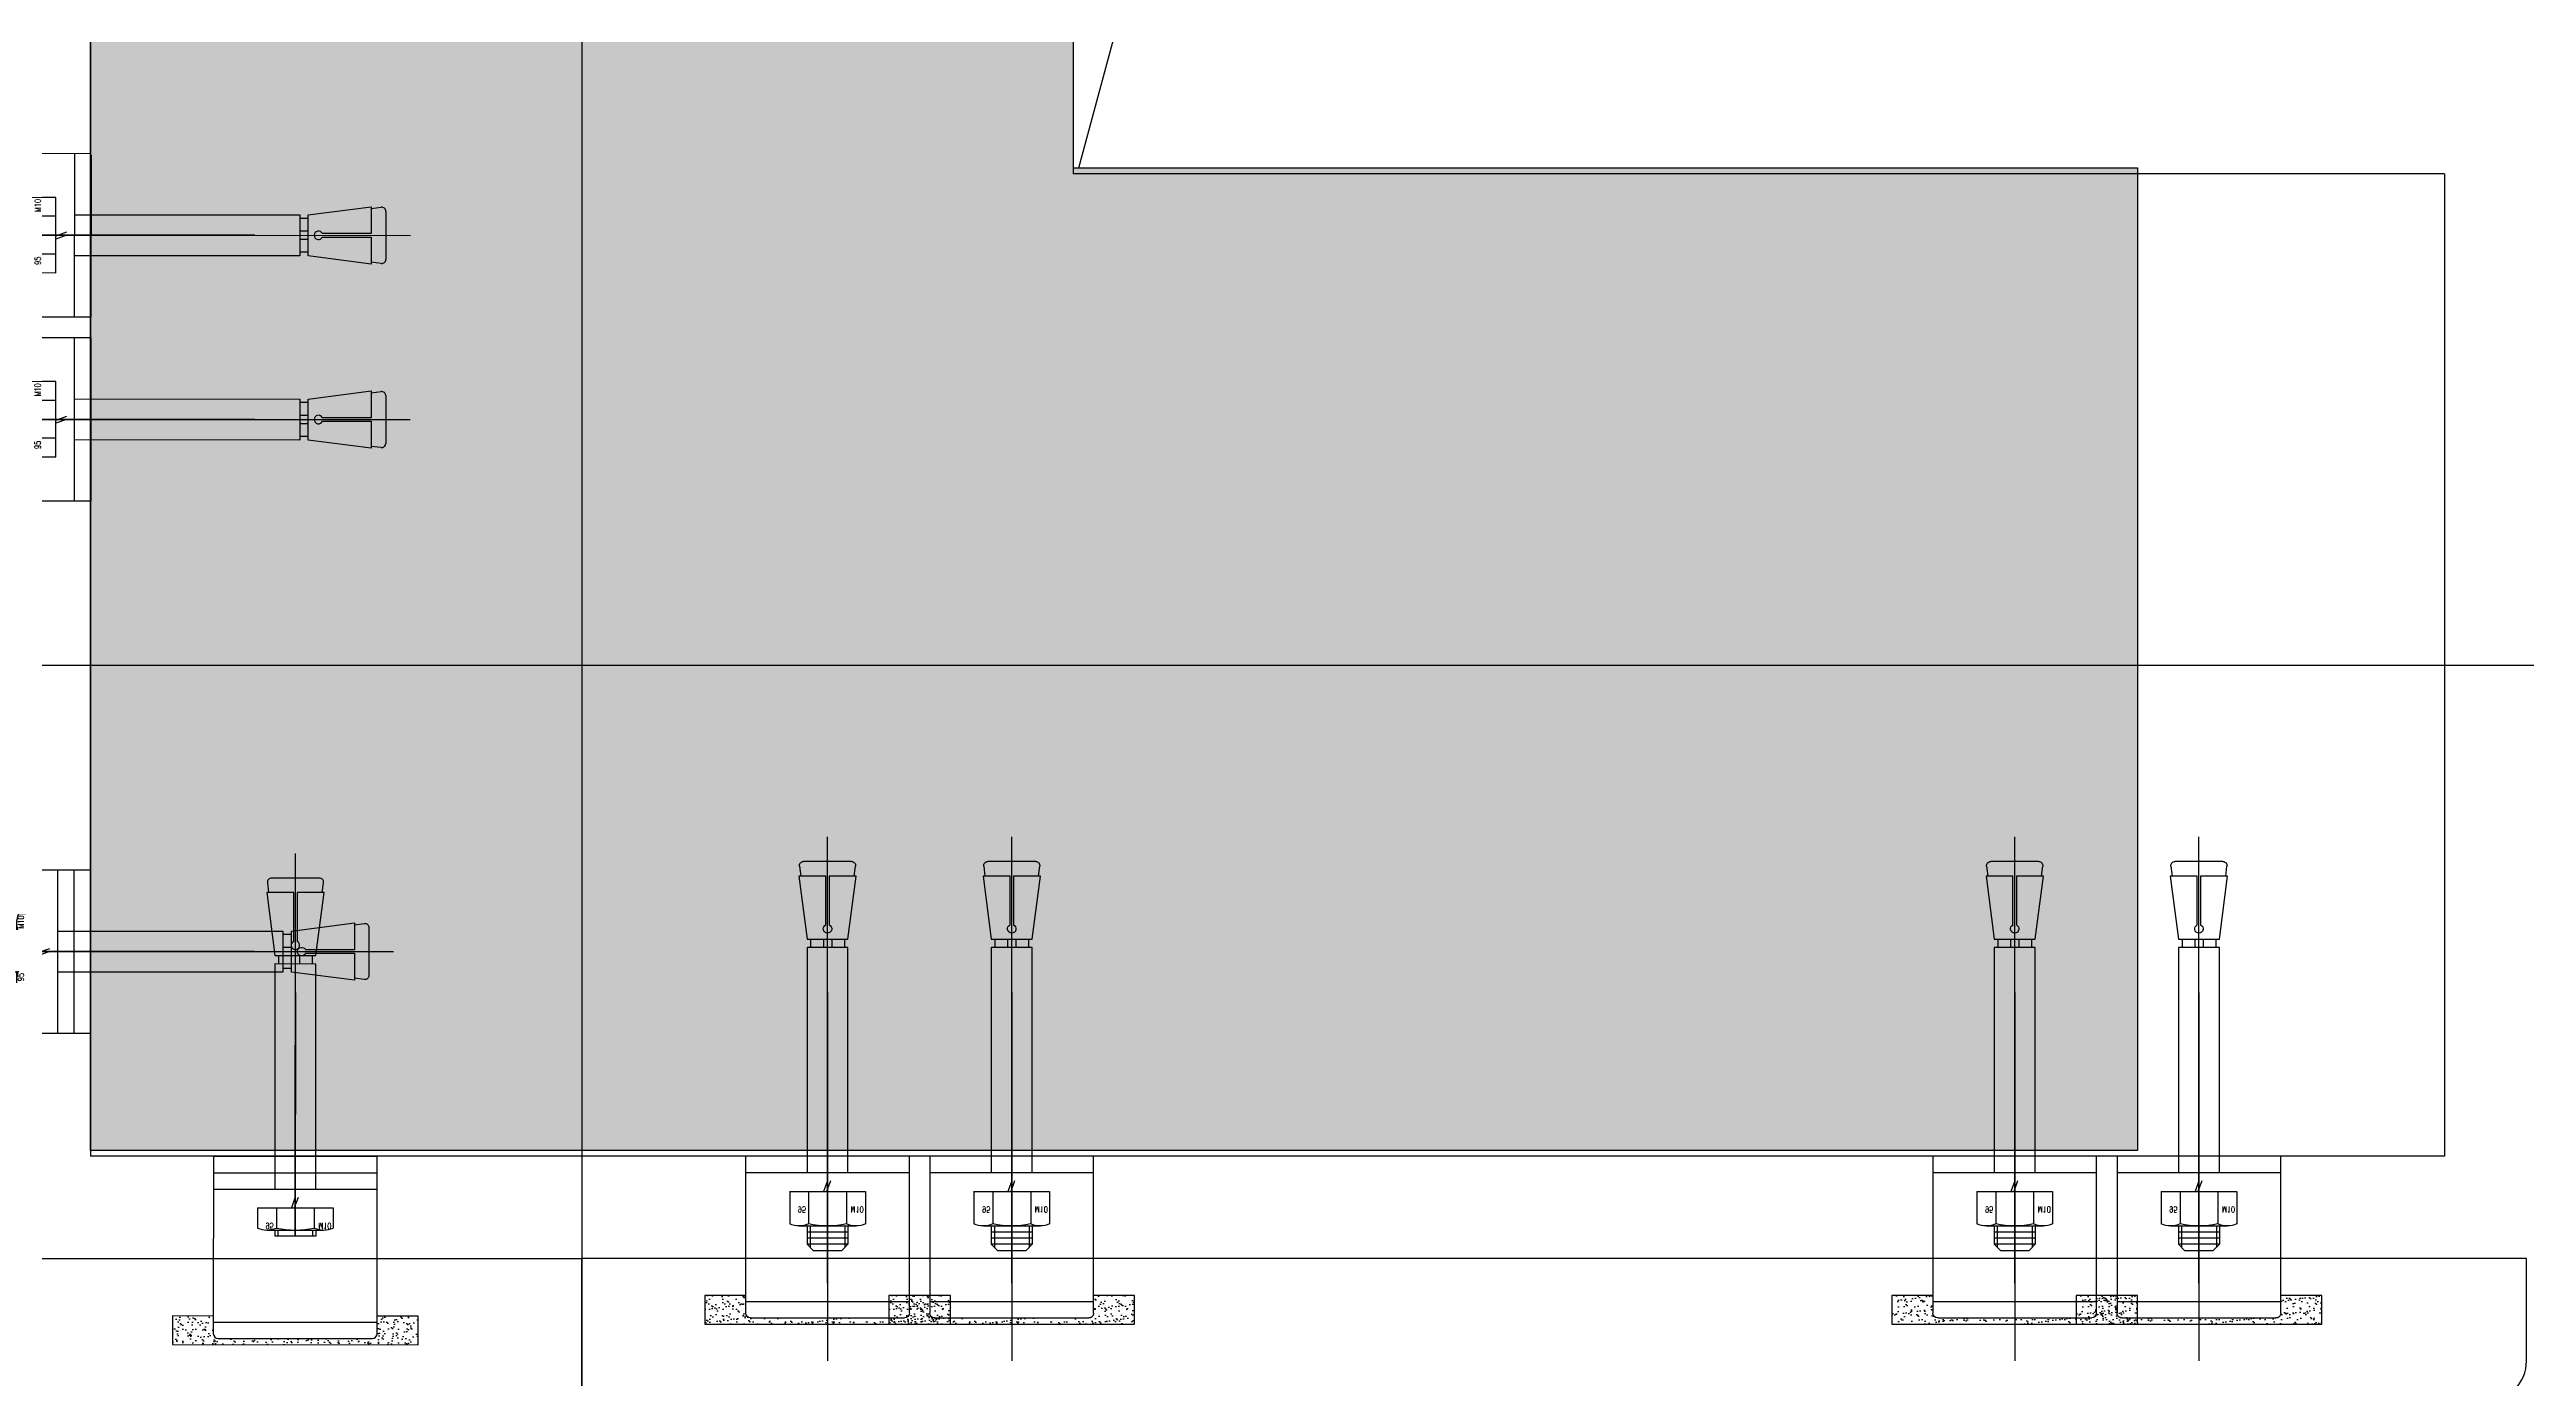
# Model space of a CAD drawing. Extents: x 296441 to 853063, y 459050 to 1117990.
# Drawn here: x 615768 to 616373, y 566853 to 567178 of the extents above; entities that cross this region are included whole.
import ezdxf
from ezdxf.enums import TextEntityAlignment as Align

# ---------------------------------------------------------------- set-up
doc = ezdxf.new("R2010")
doc.units = 0
doc.header["$LTSCALE"] = 1000
for name, pattern in [('14-GRID$0$CENTER2', [28.575, 19.05, -3.175, 3.175, -3.175]), ('CENTER', [50.8, 31.75, -6.35, 6.35, -6.35]), ('DASH', [0.35, 0.25, -0.1]), ('DOTE', [2.42, 2, -0.2, 0.02, -0.2])]:
    doc.linetypes.add(name, pattern=pattern)
for name, color, linetype in [('0-COL-H1', 170, 'Continuous'), ('14-GRID$0$G-GRID', 9, '14-GRID$0$CENTER2'), ('5PJ(配件)', 13, 'Continuous'), ('8XX(虚线)', 8, 'DASH'), ('A-SECT-FNSH', 6, 'Continuous'), ('G-FL01$0$A-HOLE', 211, 'Continuous'), ('G-FL03$0$A-OVLK', 140, 'Continuous'), ('WALL', 242, 'Continuous'), ('ZT0_默认图层-----PM、LM、DY、JD', 7, 'Continuous'), ('ZT1_Dim---标注---PM、LM、DY、JD', 252, 'Continuous'), ('ZT3_辅材--五金件-------------JD', 13, 'Continuous')]:
    doc.layers.add(name, color=color, linetype=linetype)
doc.styles.add('ZT_文字标注', font='ROMANS.shx', dxfattribs={"width": 0.7, "bigfont": '@1chinese.shx'})

# ---------------------------------------------------------------- blocks, each defined once
blk = doc.blocks.new('20180521.08271243')
at = {"layer": '8XX(虚线)', "ltscale": 25}
h = blk.add_hatch(dxfattribs=at)
h.set_pattern_fill('AR-SAND', color=256, scale=0.05, angle=360, style=0)
h.set_pattern_definition([(232.5, (-292719.11, -161804.6666), (-2.447066187, 0.080001565), [0, -1.9304, 0, -2.159, 0, -2.06375]), (262.5, (-292719.11, -161804.6666), (-3.584125503, -2.247616416), [0, -1.0414, 0, -1.7399, 0, -0.66675]), (302.5, (-292719.11, -161803.1045), (-0.007185923, -3.954961851), [0, -0.635, 0, -2.286, 0, -2.9845]), (312.5, (-292719.11, -161803.1045), (-1.114646616, -3.817782262), [0, -0.3175, 0, -1.4986, 0, -1.7145])])
edge = h.paths.add_edge_path()
edge.add_line((30, 36), (30, 29))
edge.add_line((30, 29), (20, 29))
edge.add_line((20, 29), (20, 33.3))
edge.add_arc((18.8, 33.3), 1.2, 360, 450)
edge.add_line((18.8, 34.5), (0, 34.5))
edge.add_line((0, 34.5), (0, 36))
edge.add_line((0, 36), (30, 36))
edge = h.paths.add_edge_path()
edge.add_line((-30, 29), (-30, 36))
edge.add_line((-30, 36), (0, 36))
edge.add_line((0, 36), (0, 34.5))
edge.add_line((0, 34.5), (-18.8, 34.5))
edge.add_arc((-18.8, 33.3), 1.2, 90, 180)
edge.add_line((-20, 33.3), (-20, 29))
edge.add_line((-20, 29), (-30, 29))
at = {"color": 8}
blk.add_line((-30, 36, 0.02), (-30, 29, 0.02), dxfattribs=at)
at = {"color": 1, "linetype": 'CENTER', "ltscale": 10}
blk.add_line((0, -50), (0, 9.5), dxfattribs=at)
blk.add_line((0, -50), (0, 9.5), dxfattribs=at)
at = {"layer": '5PJ(配件)'}
for p, q in [((-20, 33.3, 0.02), (-20, 30, 0.02)), ((20, 30.5, 0.02), (-20, 30.5, 0.02)), ((6.2, 34.5, 0.02), (-18.8, 34.5, 0.02)), ((18.8, 34.5, 0.02), (6.2, 34.5, 0.02)), ((20, 30, 0.02), (20, 33.3, 0.02)), ((20, -2), (-20, -2)), ((20, -6), (-20, -6))]:
    blk.add_line(p, q, dxfattribs=at)
for points in [[(-20, 30), (-20, -10), (20, -10)], [(20, -10), (20, 30)]]:
    blk.add_lwpolyline(points, dxfattribs=at)
for centre, start, end in [((-18.8, 33.3, 0.02), 90, 180), ((18.8, 33.3, 0.02), 0, 90)]:
    blk.add_arc(centre, 1.2, start, end, dxfattribs=at)
at = {"layer": '8XX(虚线)', "ltscale": 25}
for p, q in [((30, 36, 0.02), (-30, 36, 0.02)), ((30, 29, 0.02), (30, 36, 0.02)), ((-30, 29, 0.02), (-20, 29, 0.02)), ((-25, 29, 0.02), (-20, 29, 0.02)), ((20, 29, 0.02), (30, 29, 0.02))]:
    blk.add_line(p, q, dxfattribs=at)
at = {"layer": 'ZT3_辅材--五金件-------------JD'}
for p, q in [((-9.24, 2.6), (-9.24, 7.5)), ((6.93, 8), (-6.93, 8)), ((-5, 8), (-5, 9.5)), ((-5, 9.5), (5, 9.5)), ((-4.62, 2.6), (-4.62, 7.5)), ((-4.25, 8), (-4.25, 9.5)), ((4.25, 8), (4.25, 9.5)), ((4.62, 2.6), (4.62, 7.5)), ((5, 8), (5, 9.5)), ((9.24, 2.6), (9.24, 7.5)), ((9.24, 2.6), (-9.24, 2.6)), ((-0.7, 0), (0.25, 2.6)), ((0, 0), (0.94, 2.6)), ((-5, -2), (-5, -57)), ((5, -57), (5, -2)), ((-5, -59.07), (-7, -74.44)), ((-5, -57), (5, -57)), ((5, -59.07), (-5, -59.07)), ((-4.13, -59.07), (-4.13, -57)), ((-1.02, -59.07), (-1.02, -57)), ((1.02, -59.07), (1.02, -57)), ((4.13, -59.07), (4.13, -57)), ((7.01, -74.44), (5, -59.07)), ((-0.42, -74.44), (-0.42, -62.52)), ((0.42, -62.52), (0.42, -74.44)), ((-7, -74.44), (-0.42, -74.44)), ((-6.54, -74.44), (-6.85, -76.87)), ((-5.86, -78), (5.86, -78)), ((0.42, -74.44), (7.01, -74.44)), ((6.85, -76.87), (6.54, -74.44))]:
    blk.add_line(p, q, dxfattribs=at)
at = {"layer": 'ZT3_辅材--五金件-------------JD', "color": 1, "linetype": 'DOTE', "ltscale": 5}
blk.add_line((0, 9.5), (0, -84), dxfattribs=at)
at = {"layer": 'ZT3_辅材--五金件-------------JD'}
for centre, radius, start, end in [((-6.93, 2.42), 5.58, 65.5673, 114.4327), ((0, -13.58), 21.58, 77.64322, 102.35678), ((6.93, 2.42), 5.58, 65.5673, 114.4327), ((0, -61.57), 1.04, 293.57817, 246.42182), ((-5.86, -77), 1, 172.58799, 270), ((5.86, -77), 1, 270, 7.41201)]:
    blk.add_arc(centre, radius, start, end, dxfattribs=at)
at = {"layer": 'Defpoints', "color": 250, "style": 'ZT_文字标注', "text_generation_flag": 4, "width": 0.7}
for s, p in [('M10', (-7.23, 7.01)), ('95', (6.24, 7.01))]:
    blk.add_text(s, height=1.5, rotation=180, dxfattribs=at).set_placement(p, align=Align.MIDDLE)
blk = doc.blocks.new('ZT_钢膨胀螺栓_M10X95')
at = {"layer": 'ZT3_辅材--五金件-------------JD'}
for p, q in [((-13, -6.93), (-13, 6.93)), ((-4.6, 9.24), (-12.5, 9.24)), ((-4.6, -9.24), (-4.6, 9.24)), ((57.07, 5), (72.44, 7)), ((72.44, 7), (72.44, 0.42)), ((72.44, 6.54), (74.87, 6.85)), ((-17.5, 5), (-19, 3.5)), ((-19, -3.5), (-19, 3.5)), ((-13, 4.25), (-18.25, 4.25)), ((-13, 5), (-17.5, 5)), ((-17.5, 5), (-17.5, -5)), ((-16, 5), (-16, -5)), ((-14.5, 5), (-14.5, -5)), ((-4.6, 4.62), (-12.5, 4.62)), ((-2, 0.7), (-4.6, -0.25)), ((-2, 0), (-4.6, -0.94)), ((0, 5), (55, 5)), ((55, 5), (55, -5)), ((57.07, 4.13), (55, 4.13)), ((57.07, 1.02), (55, 1.02)), ((57.07, -5), (57.07, 5)), ((72.44, 0.42), (60.52, 0.42)), ((76, 5.86), (76, -5.86)), ((-17.5, -5), (-19, -3.5)), ((-13, -4.25), (-18.25, -4.25)), ((-13, -5), (-17.5, -5)), ((-4.6, -4.62), (-12.5, -4.62)), ((55, -5), (0, -5)), ((57.07, -1.02), (55, -1.02)), ((57.07, -4.13), (55, -4.13)), ((72.44, -7.01), (57.07, -5)), ((60.52, -0.42), (72.44, -0.42)), ((72.44, -0.42), (72.44, -7.01)), ((-4.6, -9.24), (-12.5, -9.24)), ((74.87, -6.85), (72.44, -6.54))]:
    blk.add_line(p, q, dxfattribs=at)
at = {"layer": 'ZT3_辅材--五金件-------------JD', "color": 1, "linetype": 'DOTE', "ltscale": 5}
blk.add_line((-27, 0), (82, 0), dxfattribs=at)
at = {"layer": 'ZT3_辅材--五金件-------------JD'}
for centre, radius, start, end in [((-7.42, 6.93), 5.58, 155.5673, 204.4327), ((75, 5.86), 1, 0, 97.41201), ((8.58, 0), 21.58, 167.64322, 192.35678), ((59.57, 0), 1.04, 23.57818, 336.42183), ((-7.42, -6.93), 5.58, 155.5673, 204.4327), ((75, -5.86), 1, 262.58799, 0)]:
    blk.add_arc(centre, radius, start, end, dxfattribs=at)
at = {"layer": 'Defpoints', "color": 250, "style": 'ZT_文字标注', "width": 0.7}
for s, p in [('M10', (-9.01, 7.23)), ('95', (-9.01, -6.24))]:
    blk.add_text(s, height=1.5, rotation=90, dxfattribs=at).set_placement(p, align=Align.MIDDLE)
blk = doc.blocks.new('*U2473')
at = {"layer": 'ZT3_辅材--五金件-------------JD', "rotation": 270}
blk.add_blockref('ZT_钢膨胀螺栓_M10X95', (0, 0), dxfattribs=at)
blk = doc.blocks.new('L形挂件')
at = {"layer": '8XX(虚线)', "ltscale": 25}
h = blk.add_hatch(dxfattribs=at)
h.set_pattern_fill('AR-SAND', color=256, scale=0.05, style=0)
h.set_pattern_definition([(52.5, (-25.0006, -59.7017), (2.44707, -0.08), [0, -1.9304, 0, -2.159, 0, -2.06375]), (82.5, (-25.0006, -59.7017), (3.58413, 2.24762), [0, -1.0414, 0, -1.7399, 0, -0.66675]), (122.5, (-25.0006, -61.2638), (0.00719, 3.95496), [0, -0.635, 0, -2.286, 0, -2.9845]), (132.5, (-25.0006, -61.2638), (1.11465, 3.81778), [0, -0.3175, 0, -1.4986, 0, -1.7145])])
edge = h.paths.add_edge_path()
edge.add_line((-34, -29.7), (-41, -29.7))
edge.add_line((-41, -29.7), (-41, -59.7))
edge.add_line((-41, -59.7), (-39.5, -59.7))
edge.add_line((-39.5, -59.7), (-39.5, -40.9))
edge.add_arc((-38.3, -40.9), 1.2, 90, 180, ccw=False)
edge.add_line((-38.3, -39.7), (-34, -39.7))
edge.add_line((-34, -39.7), (-34, -29.7))
edge = h.paths.add_edge_path()
edge.add_line((-41, -89.7), (-34, -89.7))
edge.add_line((-34, -89.7), (-34, -79.7))
edge.add_line((-34, -79.7), (-38.3, -79.7))
edge.add_arc((-38.3, -78.5), 1.2, -180, -90, ccw=False)
edge.add_line((-39.5, -78.5), (-39.5, -59.7))
edge.add_line((-39.5, -59.7), (-41, -59.7))
edge.add_line((-41, -59.7), (-41, -89.7))
h = blk.add_hatch(dxfattribs=at)
h.set_pattern_fill('AR-SAND', color=256, scale=0.05, angle=180, style=0)
h.set_pattern_definition([(52.5, (-25.0006, -104.7017), (2.44707, -0.08), [0, -1.9304, 0, -2.159, 0, -2.06375]), (82.5, (-25.0006, -104.7017), (3.58413, 2.24762), [0, -1.0414, 0, -1.7399, 0, -0.66675]), (122.5, (-25.0006, -106.2638), (0.00719, 3.95496), [0, -0.635, 0, -2.286, 0, -2.9845]), (132.5, (-25.0006, -106.2638), (1.11465, 3.81778), [0, -0.3175, 0, -1.4986, 0, -1.7145])])
edge = h.paths.add_edge_path()
edge.add_line((-41, -134.7), (-34, -134.7))
edge.add_line((-34, -134.7), (-34, -124.7))
edge.add_line((-34, -124.7), (-38.3, -124.7))
edge.add_arc((-38.3, -123.5), 1.2, -180, -90, ccw=False)
edge.add_line((-39.5, -123.5), (-39.5, -104.7))
edge.add_line((-39.5, -104.7), (-41, -104.7))
edge.add_line((-41, -104.7), (-41, -134.7))
edge = h.paths.add_edge_path()
edge.add_line((-34, -74.7), (-41, -74.7))
edge.add_line((-41, -74.7), (-41, -104.7))
edge.add_line((-41, -104.7), (-39.5, -104.7))
edge.add_line((-39.5, -104.7), (-39.5, -85.9))
edge.add_arc((-38.3, -85.9), 1.2, 90, 180, ccw=False)
edge.add_line((-38.3, -84.7), (-34, -84.7))
edge.add_line((-34, -84.7), (-34, -74.7))
at = {"color": 8}
for p, q in [((-41, -29.7), (-34, -29.7)), ((-41, -74.7), (-34, -74.7))]:
    blk.add_line(p, q, dxfattribs=at)
at = {"color": 1, "linetype": 'CENTER', "ltscale": 10}
for p, q in [((40, -59.7), (-50, -59.7)), ((40, -59.7), (-50, -59.7)), ((40, -104.7), (-50, -104.7)), ((40, -104.7), (-50, -104.7))]:
    blk.add_line(p, q, dxfattribs=at)
at = {"layer": '5PJ(配件)'}
for p, q in [((-4, -79.7), (-4, -39.7)), ((-39.5, -110.9), (-39.5, -85.9)), ((-38.3, -84.7), (-25, -84.7)), ((-35.5, -124.7), (-35.5, -84.7)), ((-39.5, -123.5), (-39.5, -110.9)), ((-25, -124.7), (-38.3, -124.7))]:
    blk.add_line(p, q, dxfattribs=at)
for points in [[(-25, -39.7), (0, -39.7)], [(0, -40.13), (0, -79.7), (-25, -79.7)], [(-25, -84.7), (0, -84.7), (0, -124.7)], [(0, -124.7), (-25, -124.7)]]:
    blk.add_lwpolyline(points, dxfattribs=at)
for centre, start, end in [((-38.3, -85.9), 90, 180), ((-38.3, -123.5), 180, 270)]:
    blk.add_arc(centre, 1.2, start, end, dxfattribs=at)
at = {"layer": '8XX(虚线)', "ltscale": 25}
for p, q in [((-41, -89.7), (-41, -29.7)), ((-34, -29.7), (-34, -39.7)), ((-41, -134.7), (-41, -74.7)), ((-34, -74.7), (-34, -84.7)), ((-34, -79.7), (-34, -89.7)), ((-34, -89.7), (-41, -89.7)), ((-34, -124.7), (-34, -134.7)), ((-34, -134.7), (-41, -134.7))]:
    blk.add_line(p, q, dxfattribs=at)
at = {"layer": '8XX(虚线)', "linetype": 'Continuous', "ltscale": 25}
for p, q in [((-39.5, -65.9), (-39.5, -40.9)), ((-38.3, -39.7), (-25, -39.7)), ((-35.5, -79.7), (-35.5, -39.7)), ((-39.5, -78.5), (-39.5, -65.9)), ((-25, -79.7), (-38.3, -79.7))]:
    blk.add_line(p, q, dxfattribs=at)
at = {"layer": '8XX(虚线)', "linetype": 'DASH', "ltscale": 25}
blk.add_line((-4, -124.7), (-4, -84.7), dxfattribs=at)
for centre, start, end in [((-38.3, -40.9), 90, 180), ((-38.3, -78.5), 180, 270)]:
    blk.add_arc(centre, 1.2, start, end, dxfattribs=at)
at = {"layer": 'ZT3_辅材--五金件-------------JD', "rotation": 90}
for p in [(-4, -59.7), (-4, -104.7)]:
    blk.add_blockref('*U2473', p, dxfattribs=at)
blk = doc.blocks.new('20191017203520')
at = {"layer": 'A-SECT-FNSH', "ltscale": 30}
blk.add_lwpolyline([(-119.91, -25), (-119.91, -76.94, 0.414214), (-111.91, -84.94), (-104.91, -84.94), (-104.91, -91.94, 0.414214), (-96.91, -99.94), (45.09, -99.94), (77.09, -99.94, 0.414214), (85.09, -91.94), (85.09, -84.94), (92.09, -84.94, 0.414214), (100.09, -76.94), (100.09, 97.06, 0.414214), (92.09, 105.06), (85.09, 105.06), (85.09, 112.06, 0.414214), (77.09, 120.06), (45.09, 120.06), (25, 120.06), (25, -25)], format="xyb", close=True, dxfattribs=at)
at = {"layer": 'A-SECT-FNSH', "ltscale": 30, "elevation": 0.02}
blk.add_lwpolyline([(-496.49, -60), (-584.99, -60, -0.414214), (-594.99, -50), (-594.99, -25), (-119.97, -25), (-119.97, -60), (-219.97, -60), (-219.97, -75), (-269.97, -75), (-269.97, -60), (-446.49, -60), (-446.49, -75), (-496.49, -75), (-496.49, -60)], format="xyb", dxfattribs=at)
at = {"layer": 'ZT0_默认图层-----PM、LM、DY、JD', "ltscale": 10, "rotation": 270}
blk.add_blockref('20180521.08271243', (9.99, 50.01), dxfattribs=at)
at = {"layer": 'ZT0_默认图层-----PM、LM、DY、JD', "ltscale": 10, "xscale": -1, "rotation": 180.0314923126394}
blk.add_blockref('20180521.08271243', (-50.02, -10.03), dxfattribs=at)
at = {"layer": 'ZT1_Dim---标注---PM、LM、DY、JD', "ltscale": 10, "xscale": -1, "rotation": 0.03149231263952629}
blk.add_blockref('L形挂件', (-0.17, 284.7, -0.02), dxfattribs=at)
at = {"layer": 'ZT1_Dim---标注---PM、LM、DY、JD', "ltscale": 10, "rotation": 90}
for p in [(-574.69, 0, -18.45), (-284.72, 0, -0.02)]:
    blk.add_blockref('L形挂件', p, dxfattribs=at)
blk = doc.blocks.new('G1三层')
at = {"layer": 'G-FL01$0$A-HOLE'}
blk.add_lwpolyline([(765867.49, 408143.29), (766665.18, 411102.29), (769826.05, 412101.85)], dxfattribs=at)
at = {"layer": 'G-FL03$0$A-OVLK', "extrusion": (8.34702e-21, 4.5439e-05, 1), "elevation": 0.08}
for points in [[(770405.05, 407562.84), (765287.05, 407562.84), (765287.05, 411380.77)], [(770354.05, 407613.84), (765338.05, 407613.84), (765338.05, 411329.77)], [(770236.05, 407731.84), (765456.05, 407731.84), (765456.05, 411211.77)]]:
    blk.add_lwpolyline(points, dxfattribs=at)
at = {"layer": 'WALL', "extrusion": (8.34702e-21, 4.5439e-05, 1)}
for p, q in [((765626.05, 408476.86), (765626.05, 407901.85)), ((766201.05, 408141.85), (765866.05, 408141.85)), ((766201.03, 408141.85), (766201.03, 407901.85)), ((766201.05, 407901.85), (765626.06, 407901.85))]:
    blk.add_line(p, q, dxfattribs=at)
at = {"layer": 'WALL', "extrusion": (8.34702e-21, 4.5439e-05, 1), "elevation": 0.09}
blk.add_lwpolyline([(765866.05, 408476.85), (765866.05, 408141.84)], dxfattribs=at)
at = {"ltscale": 30, "xscale": -1}
blk.add_blockref('20191017203520', (765626.05, 407901.85), dxfattribs=at)

msp = doc.modelspace()

# ---------------------------------------------------------------- linework, layer by layer
at = {"layer": '0-COL-H1'}
msp.add_lwpolyline([(616018.49, 567408.67), (616018.49, 567148.67), (616278.49, 567148.67), (616278.49, 566908.67), (615778.49, 566908.67), (615778.49, 567408.67)], close=True, dxfattribs=at)
at = {"layer": '0-COL-H1', "color": 254}
for points in [[(616018.49, 567408.67), (615778.49, 567408.67), (616018.49, 567148.67), (615778.49, 566908.67)], [(616018.49, 567148.67), (615778.49, 566908.67), (616278.49, 567148.67), (616278.49, 566908.67)]]:
    msp.add_solid(points, dxfattribs=at)
at = {"layer": '14-GRID$0$G-GRID', "color": 8, "ltscale": 0.1}
for p, q in [((615898.48, 590810.97), (615898.48, 558052.53)), ((595151.01, 567027.23), (674432.54, 567027.23))]:
    msp.add_line(p, q, dxfattribs=at)

# ---------------------------------------------------------------- block references
msp.add_blockref('G1三层', (-149847.57, 159005.38))

doc.saveas('drawing.dxf')
